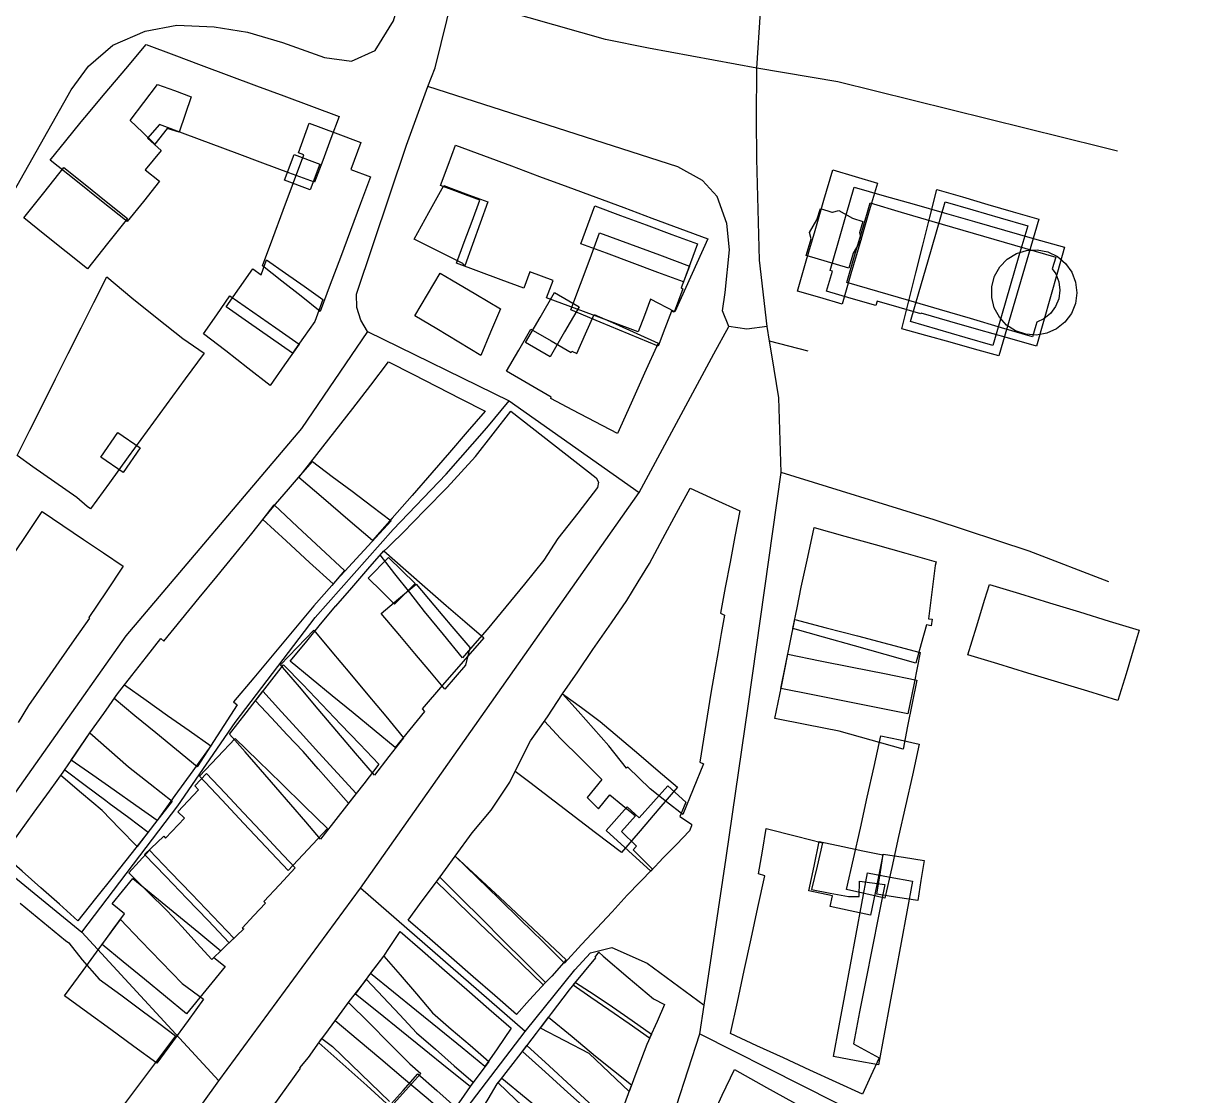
# Model space of a CAD drawing. Header units: metres. Extents: x 2526939 to 2528079, y 1150869 to 1152142.
# Drawn here: x 2527846.1 to 2528025.5, y 1151356.8 to 1151519.1 of the extents above; entities that cross this region are included whole.
import ezdxf

# ---------------------------------------------------------------- set-up
doc = ezdxf.new("R2010")
doc.units = ezdxf.units.M
doc.layers.add('Buildings', color=7, linetype='Continuous')
doc.layers.add('Roads', color=7, linetype='Continuous')

msp = doc.modelspace()

# ---------------------------------------------------------------- linework, layer by layer
at = {"layer": 'Buildings'}
for points in [[(2527893.895, 1151505.02), (2527892.658, 1151501.696), (2527891.421, 1151498.373), (2527890.184, 1151495.049), (2527886.268, 1151496.506), (2527882.353, 1151497.963), (2527878.437, 1151499.42), (2527874.521, 1151500.876), (2527870.606, 1151502.333), (2527866.69, 1151503.79), (2527864.884, 1151501.758), (2527866.951, 1151499.849), (2527864.53, 1151496.965), (2527866.701, 1151495.23), (2527864.249, 1151492.163), (2527861.796, 1151489.096), (2527857.915, 1151492.201), (2527854.034, 1151495.305), (2527850.153, 1151498.41), (2527852.49, 1151501.32), (2527854.826, 1151504.23), (2527855.398, 1151504.888), (2527858.489, 1151508.557), (2527861.579, 1151512.227), (2527864.67, 1151515.896), (2527868.845, 1151514.342), (2527873.02, 1151512.789), (2527877.195, 1151511.235), (2527881.37, 1151509.681), (2527885.545, 1151508.127), (2527889.72, 1151506.574), (2527893.895, 1151505.02)], [(2527871.488, 1151508.008), (2527870.582, 1151505.331), (2527869.676, 1151502.653), (2527867.855, 1151503.224), (2527865.97, 1151500.813), (2527864.112, 1151502.62), (2527862.255, 1151504.426), (2527864.333, 1151507.147), (2527866.411, 1151509.868), (2527868.95, 1151508.938), (2527871.488, 1151508.008)], [(2527898.636, 1151495.898), (2527897.119, 1151491.821), (2527895.602, 1151487.745), (2527894.085, 1151483.668), (2527892.568, 1151479.592), (2527891.051, 1151475.515), (2527888.139, 1151477.811), (2527885.226, 1151480.107), (2527882.314, 1151482.403), (2527883.879, 1151486.608), (2527885.444, 1151490.813), (2527887.009, 1151495.018), (2527888.574, 1151499.223), (2527887.728, 1151499.536), (2527889.383, 1151503.984), (2527893.292, 1151502.53), (2527897.2, 1151501.075), (2527895.683, 1151496.996), (2527898.636, 1151495.898)], [(2527949.734, 1151486.497), (2527948.067, 1151482.813), (2527946.4, 1151479.13), (2527944.733, 1151475.446), (2527941.057, 1151477.358), (2527940.135, 1151474.875), (2527939.213, 1151472.392), (2527934.583, 1151474.111), (2527929.954, 1151475.831), (2527925.324, 1151477.55), (2527926.307, 1151480.194), (2527922.779, 1151481.503), (2527921.859, 1151479.026), (2527918.462, 1151480.291), (2527915.064, 1151481.557), (2527911.667, 1151482.822), (2527912.849, 1151486.003), (2527914.031, 1151489.184), (2527915.213, 1151492.365), (2527912.244, 1151493.468), (2527909.274, 1151494.57), (2527910.409, 1151497.624), (2527911.544, 1151500.678), (2527915.787, 1151499.102), (2527920.031, 1151497.527), (2527924.274, 1151495.951), (2527928.517, 1151494.375), (2527932.761, 1151492.8), (2527937.004, 1151491.224), (2527941.247, 1151489.648), (2527945.491, 1151488.073), (2527949.734, 1151486.497)], [(2527890.973, 1151497.795), (2527889.531, 1151493.921), (2527885.643, 1151495.368), (2527887.085, 1151499.243), (2527890.973, 1151497.795)], [(2527861.854, 1151489.569), (2527858.813, 1151485.768), (2527855.771, 1151481.966), (2527852.559, 1151484.536), (2527849.346, 1151487.105), (2527846.134, 1151489.675), (2527849.175, 1151493.477), (2527852.215, 1151497.279), (2527855.428, 1151494.709), (2527858.641, 1151492.139), (2527861.854, 1151489.569)], [(2527975.441, 1151494.941), (2527974.101, 1151490.357), (2527972.761, 1151485.774), (2527971.42, 1151481.19), (2527970.08, 1151476.606), (2527966.697, 1151477.595), (2527963.315, 1151478.584), (2527964.655, 1151483.168), (2527965.996, 1151487.752), (2527967.336, 1151492.335), (2527968.676, 1151496.919), (2527972.059, 1151495.93), (2527975.441, 1151494.941)], [(2527916.404, 1151492.076), (2527915.255, 1151488.853), (2527914.106, 1151485.63), (2527912.957, 1151482.407), (2527912.675, 1151482.541), (2527912.755, 1151482.721), (2527909.006, 1151484.574), (2527905.256, 1151486.426), (2527907.505, 1151490.486), (2527909.753, 1151494.546), (2527913.079, 1151493.311), (2527916.404, 1151492.076)], [(2528003.779, 1151485.213), (2528002.711, 1151481.471), (2528001.642, 1151477.73), (2528000.574, 1151473.988), (2527999.505, 1151470.246), (2527995.14, 1151471.493), (2527990.776, 1151472.74), (2527986.412, 1151473.986), (2527982.047, 1151475.233), (2527982.025, 1151475.159), (2527978.712, 1151476.112), (2527975.399, 1151477.065), (2527975.208, 1151476.398), (2527971.471, 1151477.473), (2527967.733, 1151478.548), (2527968.61, 1151481.596), (2527968.281, 1151481.689), (2527969.484, 1151485.9), (2527970.688, 1151490.11), (2527971.891, 1151494.321), (2527976.446, 1151493.02), (2527981.002, 1151491.719), (2527985.557, 1151490.418), (2527990.113, 1151489.116), (2527994.668, 1151487.815), (2527999.224, 1151486.514), (2528003.779, 1151485.213)], [(2527999.859, 1151489.451), (2527998.653, 1151485.313), (2527997.448, 1151481.176), (2527996.242, 1151477.038), (2527995.037, 1151472.901), (2527993.831, 1151468.763), (2527990.149, 1151469.796), (2527986.467, 1151470.828), (2527982.785, 1151471.861), (2527979.103, 1151472.893), (2527980.172, 1151477.107), (2527981.241, 1151481.322), (2527982.31, 1151485.536), (2527983.379, 1151489.751), (2527984.448, 1151493.965), (2527988.301, 1151492.837), (2527992.154, 1151491.708), (2527996.006, 1151490.58), (2527999.859, 1151489.451)], [(2527948.188, 1151485.713), (2527947.124, 1151482.846), (2527946.059, 1151479.979), (2527942.173, 1151481.422), (2527938.288, 1151482.865), (2527934.402, 1151484.308), (2527930.516, 1151485.751), (2527931.581, 1151488.618), (2527932.646, 1151491.484), (2527936.532, 1151490.041), (2527940.417, 1151488.599), (2527944.303, 1151487.156), (2527948.188, 1151485.713)], [(2527968.509, 1151490.551), (2527968.62, 1151490.551), (2527969.591, 1151490.808), (2527971.651, 1151489.613), (2527973.215, 1151489.143), (2527972.699, 1151487.404), (2527972.968, 1151486.375), (2527971.769, 1151484.311), (2527971.086, 1151482.038), (2527967.872, 1151483.001), (2527964.658, 1151483.963), (2527965.406, 1151486.479), (2527965.159, 1151487.433), (2527966.27, 1151489.351), (2527966.786, 1151491.068), (2527968.509, 1151490.551)], [(2527999.408, 1151473.375), (2527998.906, 1151471.674), (2527994.222, 1151473.044), (2527989.538, 1151474.414), (2527984.855, 1151475.784), (2527980.171, 1151477.153), (2527975.487, 1151478.523), (2527970.803, 1151479.893), (2527971.976, 1151483.904), (2527973.148, 1151487.915), (2527974.321, 1151491.926), (2527979.005, 1151490.556), (2527983.689, 1151489.187), (2527988.373, 1151487.817), (2527993.058, 1151486.447), (2527997.742, 1151485.078), (2528002.426, 1151483.708), (2528001.91, 1151481.943), (2528002.448, 1151481.194), (2528002.913, 1151479.991), (2528003.065, 1151478.708), (2528002.895, 1151477.426), (2528002.413, 1151476.231), (2528001.645, 1151475.191), (2528000.645, 1151474.375), (2527999.549, 1151473.869), (2527999.408, 1151473.375)], [(2527998.189, 1151488.441), (2527996.865, 1151483.912), (2527995.54, 1151479.384), (2527994.215, 1151474.855), (2527992.891, 1151470.326), (2527988.733, 1151471.542), (2527984.574, 1151472.758), (2527980.416, 1151473.974), (2527981.74, 1151478.503), (2527983.065, 1151483.032), (2527984.389, 1151487.56), (2527985.713, 1151492.089), (2527989.872, 1151490.873), (2527994.03, 1151489.657), (2527998.189, 1151488.441)], [(2527945.979, 1151478.948), (2527944.666, 1151475.394), (2527944.218, 1151475.56), (2527943.231, 1151472.901), (2527942.244, 1151470.241), (2527937.834, 1151472.068), (2527933.424, 1151473.894), (2527929.014, 1151475.721), (2527930.463, 1151479.622), (2527931.911, 1151483.523), (2527933.36, 1151487.424), (2527937.89, 1151485.742), (2527942.419, 1151484.06), (2527946.949, 1151482.378), (2527945.714, 1151479.053), (2527945.979, 1151478.948)], [(2528001.098, 1151472.204), (2527999.501, 1151471.918), (2527997.885, 1151472.038), (2527996.349, 1151472.555), (2527994.99, 1151473.439), (2527993.894, 1151474.633), (2527993.129, 1151476.061), (2527992.743, 1151477.635), (2527992.76, 1151479.256), (2527993.18, 1151480.823), (2527993.978, 1151482.234), (2527995.1, 1151483.404), (2527996.478, 1151484.256), (2527998.025, 1151484.74), (2527999.644, 1151484.825), (2528001.233, 1151484.504), (2528002.691, 1151483.798), (2528003.929, 1151482.75), (2528004.868, 1151481.429), (2528005.448, 1151479.915), (2528005.633, 1151478.305), (2528005.413, 1151476.699), (2528004.799, 1151475.199), (2528003.831, 1151473.898), (2528002.571, 1151472.878), (2528001.098, 1151472.204)], [(2527882.913, 1151483.294), (2527885.76, 1151481.302), (2527888.608, 1151479.31), (2527891.455, 1151477.318), (2527890.208, 1151473.968), (2527888.529, 1151471.567), (2527886.85, 1151469.166), (2527883.502, 1151471.508), (2527880.153, 1151473.849), (2527876.805, 1151476.191), (2527878.822, 1151479.075), (2527880.838, 1151481.958), (2527882.07, 1151481.033), (2527882.913, 1151483.294)], [(2527873.45, 1151469.205), (2527870.581, 1151465.274), (2527867.712, 1151461.344), (2527864.843, 1151457.413), (2527861.973, 1151453.482), (2527859.104, 1151449.552), (2527856.235, 1151445.621), (2527855.754, 1151445.971), (2527854.155, 1151447.326), (2527850.822, 1151449.661), (2527847.49, 1151451.995), (2527845.134, 1151453.684), (2527847.071, 1151457.549), (2527849.008, 1151461.414), (2527850.945, 1151465.279), (2527852.883, 1151469.143), (2527854.82, 1151473.008), (2527856.757, 1151476.873), (2527858.694, 1151480.738), (2527862.493, 1151477.559), (2527866.367, 1151474.48), (2527870.241, 1151471.4), (2527873.45, 1151469.205)], [(2527915.35, 1151468.85), (2527912.017, 1151470.85), (2527908.683, 1151472.85), (2527905.35, 1151474.85), (2527907.275, 1151478.075), (2527909.2, 1151481.3), (2527910.9, 1151480.3), (2527914.625, 1151478.1), (2527918.35, 1151475.9), (2527916.85, 1151472.375), (2527915.35, 1151468.85)], [(2527930.24, 1151476.22), (2527928.041, 1151472.427), (2527925.841, 1151468.633), (2527922.126, 1151470.786), (2527924.325, 1151474.58), (2527926.525, 1151478.374), (2527930.24, 1151476.22)], [(2527887.825, 1151470.56), (2527885.638, 1151467.432), (2527883.45, 1151464.304), (2527880.085, 1151466.914), (2527876.719, 1151469.523), (2527873.354, 1151472.133), (2527875.362, 1151475.003), (2527877.369, 1151477.873), (2527880.854, 1151475.435), (2527884.34, 1151472.998), (2527887.825, 1151470.56)], [(2527942.216, 1151470.706), (2527940.167, 1151466.152), (2527938.117, 1151461.597), (2527936.068, 1151457.043), (2527932.694, 1151458.809), (2527929.32, 1151460.574), (2527925.946, 1151462.34), (2527926.03, 1151462.528), (2527922.649, 1151464.495), (2527919.268, 1151466.461), (2527921.109, 1151469.637), (2527922.949, 1151472.813), (2527926.007, 1151471.041), (2527929.065, 1151469.269), (2527929.171, 1151469.505), (2527929.885, 1151469.151), (2527931.215, 1151472.105), (2527932.545, 1151475.06), (2527935.769, 1151473.609), (2527938.992, 1151472.157), (2527942.216, 1151470.706)], [(2527916, 1151460.4), (2527913.317, 1151457.283), (2527910.633, 1151454.167), (2527907.95, 1151451.05), (2527904.953, 1151447.633), (2527901.957, 1151444.217), (2527898.96, 1151440.8), (2527895.236, 1151443.984), (2527891.512, 1151447.169), (2527887.788, 1151450.353), (2527890.525, 1151453.835), (2527893.263, 1151457.318), (2527896, 1151460.8), (2527898.7, 1151464.325), (2527901.4, 1151467.85), (2527905.05, 1151465.988), (2527908.7, 1151464.125), (2527912.35, 1151462.263), (2527916, 1151460.4)], [(2527932.85, 1151450.3), (2527933.2, 1151449.65), (2527933.05, 1151448.85), (2527930.05, 1151444.975), (2527927.05, 1151441.1), (2527924.901, 1151437.831), (2527922, 1151434.2), (2527919.152, 1151430.776), (2527916.304, 1151427.351), (2527914.442, 1151425.217), (2527912.579, 1151423.082), (2527909.707, 1151426.575), (2527906.834, 1151430.068), (2527904.594, 1151432.93), (2527902.353, 1151435.792), (2527900.113, 1151438.654), (2527903.55, 1151442), (2527906.9, 1151445.425), (2527910.25, 1151448.85), (2527912.41, 1151451.186), (2527914.571, 1151453.523), (2527917.236, 1151456.961), (2527919.9, 1151460.4), (2527923.138, 1151457.875), (2527926.375, 1151455.35), (2527929.613, 1151452.825), (2527932.85, 1151450.3)], [(2527863.759, 1151454.85), (2527861.168, 1151451.128), (2527857.816, 1151453.46), (2527860.408, 1151457.183), (2527863.759, 1151454.85)], [(2527901.8, 1151443.8), (2527898.861, 1151440.623), (2527895.922, 1151437.446), (2527892.983, 1151434.269), (2527889.433, 1151437.512), (2527885.884, 1151440.755), (2527882.334, 1151443.998), (2527884.277, 1151446.305), (2527886.22, 1151448.611), (2527888.039, 1151450.694), (2527889.858, 1151452.776), (2527892.871, 1151450.523), (2527895.884, 1151448.269), (2527898.842, 1151446.035), (2527901.8, 1151443.8)], [(2527952.25, 1151429.5), (2527951.774, 1151426.763), (2527951.299, 1151424.025), (2527950.75, 1151420.862), (2527950.2, 1151417.7), (2527949.638, 1151414.225), (2527949.075, 1151410.749), (2527948.513, 1151407.274), (2527949.076, 1151406.993), (2527947.505, 1151403.155), (2527945.934, 1151399.316), (2527943.485, 1151401.28), (2527941.035, 1151403.244), (2527937.618, 1151406.513), (2527937.444, 1151406.373), (2527934.768, 1151409.724), (2527932.429, 1151412.349), (2527930.089, 1151414.975), (2527927.75, 1151417.6), (2527930.05, 1151420.95), (2527932.35, 1151424.3), (2527935.156, 1151428.36), (2527937.5, 1151431.75), (2527939.193, 1151434.548), (2527940.885, 1151437.346), (2527942.94, 1151441.147), (2527944.995, 1151444.949), (2527947.05, 1151448.75), (2527950.814, 1151447.019), (2527954.578, 1151445.288), (2527953.843, 1151441.424), (2527953.108, 1151437.561), (2527952.373, 1151433.697), (2527951.638, 1151429.833), (2527952.25, 1151429.5)], [(2527894.7, 1151436.3), (2527892.773, 1151434.02), (2527890.08, 1151430.935), (2527887.04, 1151427.305), (2527883.999, 1151423.674), (2527880.959, 1151420.044), (2527877.918, 1151416.413), (2527878.45, 1151415.95), (2527876.433, 1151412.817), (2527874.417, 1151409.683), (2527872.4, 1151406.55), (2527869.258, 1151409.131), (2527866.115, 1151411.713), (2527862.972, 1151414.294), (2527859.83, 1151416.875), (2527860.341, 1151417.594), (2527862.527, 1151420.396), (2527864.714, 1151423.198), (2527866.9, 1151426), (2527867.35, 1151425.6), (2527870.02, 1151428.86), (2527872.69, 1151432.12), (2527875.36, 1151435.38), (2527878.03, 1151438.64), (2527880.7, 1151441.9), (2527882.375, 1151444.05), (2527884.05, 1151446.2), (2527887.6, 1151442.9), (2527891.15, 1151439.6), (2527894.7, 1151436.3)], [(2527983.15, 1151428.95), (2527983.7, 1151428.9), (2527983.55, 1151427.9), (2527982.85, 1151428.05), (2527982.044, 1151425.153), (2527981.238, 1151422.255), (2527976.586, 1151423.564), (2527971.934, 1151424.873), (2527967.281, 1151426.182), (2527962.629, 1151427.491), (2527963.265, 1151430.621), (2527963.9, 1151433.75), (2527964.875, 1151438.275), (2527965.85, 1151442.8), (2527970.475, 1151441.5), (2527975.1, 1151440.2), (2527979.725, 1151438.9), (2527984.35, 1151437.6), (2527984.2, 1151437.05), (2527983.675, 1151433), (2527983.15, 1151428.95)], [(2527907.303, 1151433.464), (2527910.134, 1151430.998), (2527912.964, 1151428.533), (2527915.795, 1151426.067), (2527912.686, 1151422.497), (2527909.577, 1151418.928), (2527906.468, 1151415.358), (2527906.843, 1151414.919), (2527904.62, 1151412.21), (2527902.397, 1151409.5), (2527899.216, 1151412.109), (2527896.035, 1151414.719), (2527892.855, 1151417.328), (2527889.674, 1151419.938), (2527886.493, 1151422.547), (2527888.79, 1151425.348), (2527891.088, 1151428.148), (2527893.385, 1151430.949), (2527893.423, 1151430.903), (2527895.841, 1151433.68), (2527898.259, 1151436.457), (2527900.677, 1151439.234), (2527903.99, 1151436.349), (2527907.303, 1151433.464)], [(2527905.413, 1151434.315), (2527902.311, 1151431.16), (2527900.298, 1151433.138), (2527898.285, 1151435.116), (2527901.386, 1151438.271), (2527903.399, 1151436.293), (2527905.413, 1151434.315)], [(2527913.037, 1151421.964), (2527909.908, 1151418.319), (2527907.633, 1151421.028), (2527905.358, 1151423.737), (2527903.083, 1151426.446), (2527900.273, 1151429.771), (2527902.909, 1151432), (2527905.544, 1151434.228), (2527908.254, 1151431.022), (2527910.965, 1151427.817), (2527913.675, 1151424.611), (2527913.037, 1151421.964)], [(2528015.095, 1151427.24), (2528014.321, 1151424.701), (2528013.087, 1151420.653), (2528011.853, 1151416.605), (2528007.311, 1151417.99), (2528002.769, 1151419.374), (2527998.228, 1151420.759), (2527993.686, 1151422.143), (2527989.144, 1151423.528), (2527990.426, 1151427.736), (2527991.708, 1151431.943), (2527992.385, 1151434.163), (2527996.927, 1151432.778), (2528001.469, 1151431.394), (2528006.011, 1151430.009), (2528010.553, 1151428.625), (2528015.095, 1151427.24)], [(2527981.915, 1151423.876), (2527980.987, 1151419.233), (2527980.058, 1151414.589), (2527975.249, 1151415.551), (2527970.439, 1151416.513), (2527965.63, 1151417.474), (2527960.821, 1151418.436), (2527961.516, 1151421.91), (2527962.211, 1151425.384), (2527962.906, 1151428.858), (2527967.658, 1151427.612), (2527972.41, 1151426.367), (2527977.163, 1151425.122), (2527981.915, 1151423.876)], [(2527903.674, 1151410.949), (2527901.454, 1151408.125), (2527899.235, 1151405.3), (2527896.396, 1151408.636), (2527893.556, 1151411.972), (2527890.717, 1151415.309), (2527887.877, 1151418.645), (2527885.038, 1151421.981), (2527887.561, 1151424.601), (2527890.084, 1151427.221), (2527892.802, 1151423.967), (2527895.52, 1151420.712), (2527898.238, 1151417.458), (2527900.956, 1151414.203), (2527903.674, 1151410.949)], [(2527981.376, 1151419.698), (2527980.692, 1151416.202), (2527980.007, 1151412.707), (2527979.323, 1151409.211), (2527976.086, 1151410.118), (2527972.848, 1151411.026), (2527969.611, 1151411.933), (2527964.76, 1151412.903), (2527959.909, 1151413.873), (2527960.882, 1151418.737), (2527961.855, 1151423.601), (2527966.735, 1151422.625), (2527971.616, 1151421.649), (2527976.496, 1151420.674), (2527981.376, 1151419.698)], [(2527899.936, 1151406.956), (2527897.627, 1151403.993), (2527895.318, 1151401.03), (2527893.025, 1151403.639), (2527890.731, 1151406.249), (2527888.438, 1151408.858), (2527886.039, 1151411.423), (2527883.64, 1151413.988), (2527881.241, 1151416.553), (2527883.371, 1151419.285), (2527885.5, 1151422.018), (2527888.387, 1151419.006), (2527891.274, 1151415.993), (2527894.162, 1151412.981), (2527897.049, 1151409.968), (2527899.936, 1151406.956)], [(2527874.445, 1151409.728), (2527871.742, 1151405.96), (2527869.038, 1151402.191), (2527866.335, 1151398.423), (2527863.086, 1151400.711), (2527859.837, 1151403), (2527856.587, 1151405.288), (2527853.338, 1151407.576), (2527856.15, 1151411.7), (2527858.246, 1151414.647), (2527860.341, 1151417.594), (2527861.405, 1151418.956), (2527864.665, 1151416.649), (2527867.925, 1151414.342), (2527871.185, 1151412.035), (2527874.445, 1151409.728)], [(2527896.46, 1151402.496), (2527893.773, 1151399.048), (2527891.086, 1151395.599), (2527888.837, 1151398.219), (2527886.587, 1151400.838), (2527884.338, 1151403.458), (2527881.999, 1151406.146), (2527879.66, 1151408.835), (2527877.321, 1151411.523), (2527879.84, 1151414.754), (2527882.358, 1151417.985), (2527885.178, 1151414.887), (2527887.999, 1151411.789), (2527890.819, 1151408.692), (2527893.64, 1151405.594), (2527896.46, 1151402.496)], [(2527945.154, 1151403.468), (2527942.318, 1151400.17), (2527939.482, 1151396.871), (2527936.646, 1151393.573), (2527932.751, 1151396.554), (2527928.855, 1151399.535), (2527924.96, 1151402.516), (2527922.76, 1151404.186), (2527920.559, 1151405.855), (2527921.73, 1151408.178), (2527922.9, 1151410.5), (2527925.45, 1151414.1), (2527927.75, 1151417.6), (2527930.592, 1151415.513), (2527933.433, 1151413.426), (2527936.363, 1151410.936), (2527939.294, 1151408.447), (2527942.224, 1151405.958), (2527945.154, 1151403.468)], [(2527932.851, 1151400.536), (2527933.189, 1151400.199), (2527934.89, 1151402.294), (2527936.848, 1151400.705), (2527938.805, 1151399.116), (2527936.665, 1151396.769), (2527938.943, 1151394.52), (2527938.438, 1151393.983), (2527941.385, 1151391.078), (2527939.468, 1151389.089), (2527937.55, 1151387.1), (2527935.232, 1151384.619), (2527932.913, 1151382.139), (2527930.595, 1151379.658), (2527928.05, 1151376.85), (2527924.74, 1151380.09), (2527921.43, 1151383.33), (2527918.12, 1151386.57), (2527914.81, 1151389.81), (2527911.5, 1151393.05), (2527914.05, 1151396.55), (2527916.95, 1151400), (2527918.35, 1151402.125), (2527919.75, 1151404.25), (2527920.584, 1151405.905), (2527921.742, 1151408.203), (2527922.9, 1151410.5), (2527924.989, 1151413.449), (2527927.444, 1151410.851), (2527930.579, 1151407.744), (2527933.713, 1151404.636), (2527931.46, 1151401.906), (2527932.851, 1151400.536)], [(2527868.6, 1151401.35), (2527865.95, 1151397.925), (2527863.3, 1151394.5), (2527860.655, 1151397.21), (2527858.009, 1151399.919), (2527854.88, 1151402.585), (2527851.75, 1151405.25), (2527853.95, 1151408.475), (2527856.15, 1151411.7), (2527859.067, 1151409.135), (2527861.984, 1151406.57), (2527865.292, 1151403.96), (2527868.6, 1151401.35)], [(2527892.158, 1151397.209), (2527889.167, 1151394.027), (2527886.176, 1151390.844), (2527882.824, 1151394.42), (2527879.473, 1151397.997), (2527876.121, 1151401.573), (2527872.769, 1151405.149), (2527875.455, 1151408.007), (2527878.14, 1151410.865), (2527881.645, 1151407.451), (2527885.149, 1151404.037), (2527888.654, 1151400.623), (2527892.158, 1151397.209)], [(2527970.765, 1151387.971), (2527971.805, 1151392.631), (2527972.845, 1151397.291), (2527973.886, 1151401.951), (2527974.926, 1151406.611), (2527975.966, 1151411.271), (2527978.874, 1151410.623), (2527981.765, 1151409.976), (2527980.725, 1151405.316), (2527979.685, 1151400.656), (2527978.644, 1151395.996), (2527977.604, 1151391.336), (2527976.564, 1151386.676), (2527973.665, 1151387.324), (2527970.765, 1151387.971)], [(2527864.99, 1151396.684), (2527862.33, 1151393.326), (2527859.67, 1151389.967), (2527857.01, 1151386.609), (2527854.35, 1151383.25), (2527851.525, 1151385.75), (2527848.7, 1151388.25), (2527845.875, 1151390.75), (2527843.05, 1151393.25), (2527845.371, 1151396.465), (2527847.693, 1151399.679), (2527850.014, 1151402.894), (2527852.335, 1151406.108), (2527855.445, 1151403.787), (2527858.555, 1151401.466), (2527858.805, 1151401.241), (2527859.091, 1151401.068), (2527862.041, 1151398.876), (2527864.99, 1151396.684)], [(2527879.439, 1151399.569), (2527882.04, 1151396.795), (2527884.64, 1151394.02), (2527887.241, 1151391.246), (2527884.861, 1151388.707), (2527882.48, 1151386.168), (2527882.725, 1151385.911), (2527880.966, 1151384.031), (2527879.206, 1151382.15), (2527879.445, 1151382.023), (2527877.256, 1151379.923), (2527874.051, 1151383.264), (2527870.846, 1151386.605), (2527867.641, 1151389.947), (2527864.436, 1151393.288), (2527867.328, 1151396.054), (2527867.616, 1151395.743), (2527870.478, 1151398.794), (2527869.474, 1151399.734), (2527872.621, 1151403.09), (2527872.039, 1151403.685), (2527873.805, 1151405.569), (2527876.622, 1151402.569), (2527879.439, 1151399.569)], [(2527945.514, 1151399.034), (2527947.25, 1151397.85), (2527947.25, 1151397.6), (2527946.95, 1151396.85), (2527944.976, 1151394.803), (2527943.003, 1151392.756), (2527941.098, 1151390.779), (2527937.714, 1151393.856), (2527934.329, 1151396.933), (2527937.536, 1151400.489), (2527939.346, 1151398.855), (2527941.513, 1151401.257), (2527943.68, 1151403.659), (2527946.426, 1151401.18), (2527946.083, 1151400.33), (2527945.514, 1151399.034)], [(2527971.07, 1151386.936), (2527972.671, 1151386.907), (2527972.715, 1151389.26), (2527976.568, 1151388.746), (2527975.611, 1151383.924), (2527974.654, 1151379.102), (2527973.696, 1151374.28), (2527972.739, 1151369.458), (2527971.782, 1151364.636), (2527975.683, 1151362.519), (2527974.437, 1151359.746), (2527973.191, 1151356.972), (2527969.187, 1151358.812), (2527965.184, 1151360.652), (2527961.18, 1151362.493), (2527957.177, 1151364.333), (2527953.173, 1151366.173), (2527954.214, 1151370.947), (2527955.255, 1151375.722), (2527956.295, 1151380.496), (2527957.336, 1151385.271), (2527958.377, 1151390.045), (2527957.443, 1151390.341), (2527958.012, 1151393.781), (2527958.581, 1151397.222), (2527963.171, 1151396.059), (2527967.131, 1151395.023), (2527966.284, 1151391.491), (2527965.437, 1151387.958), (2527968.254, 1151387.447), (2527971.07, 1151386.936)], [(2527877.974, 1151380.614), (2527874.633, 1151377.408), (2527872.373, 1151379.863), (2527870.114, 1151382.319), (2527867.854, 1151384.774), (2527864.94, 1151387.649), (2527862.026, 1151390.524), (2527865.178, 1151393.955), (2527868.377, 1151390.62), (2527871.576, 1151387.285), (2527874.775, 1151383.949), (2527877.974, 1151380.614)], [(2527976.271, 1151393.221), (2527975.316, 1151388.667), (2527974.36, 1151384.113), (2527971.317, 1151384.752), (2527968.273, 1151385.39), (2527968.613, 1151387.012), (2527965.039, 1151387.761), (2527965.825, 1151391.504), (2527966.61, 1151395.247), (2527970.183, 1151394.498), (2527973.227, 1151393.86), (2527976.271, 1151393.221)], [(2527928.308, 1151377.331), (2527926.098, 1151374.868), (2527924.8, 1151373.55), (2527921.57, 1151376.67), (2527918.34, 1151379.79), (2527915.11, 1151382.91), (2527911.88, 1151386.03), (2527908.65, 1151389.15), (2527909.991, 1151390.985), (2527911.5, 1151393.05), (2527914.862, 1151389.906), (2527918.223, 1151386.762), (2527921.585, 1151383.619), (2527924.946, 1151380.475), (2527928.308, 1151377.331)], [(2527975.359, 1151387.263), (2527975.837, 1151390.309), (2527976.315, 1151393.355), (2527979.402, 1151392.871), (2527982.488, 1151392.386), (2527982.01, 1151389.34), (2527981.531, 1151386.294), (2527978.445, 1151386.779), (2527975.359, 1151387.263)], [(2527980.735, 1151389.231), (2527979.877, 1151384.598), (2527979.018, 1151379.965), (2527978.16, 1151375.333), (2527977.302, 1151370.7), (2527976.443, 1151366.067), (2527975.585, 1151361.434), (2527972.194, 1151362.063), (2527968.802, 1151362.691), (2527969.66, 1151367.324), (2527970.518, 1151371.957), (2527971.377, 1151376.59), (2527972.235, 1151381.222), (2527973.093, 1151385.855), (2527973.951, 1151390.488), (2527977.343, 1151389.86), (2527980.735, 1151389.231)], [(2527876.654, 1151376.31), (2527873.726, 1151372.74), (2527870.799, 1151369.169), (2527867.6, 1151371.792), (2527864.402, 1151374.415), (2527861.203, 1151377.038), (2527858.004, 1151379.661), (2527859.701, 1151381.987), (2527861.398, 1151384.314), (2527859.526, 1151385.805), (2527862.678, 1151389.648), (2527866.009, 1151386.916), (2527869.34, 1151384.185), (2527872.672, 1151381.453), (2527876.003, 1151378.721), (2527874.949, 1151377.711), (2527876.654, 1151376.31)], [(2527920.75, 1151369.05), (2527917.47, 1151371.91), (2527914.19, 1151374.77), (2527910.91, 1151377.63), (2527907.63, 1151380.49), (2527904.35, 1151383.35), (2527906.5, 1151386.25), (2527908.65, 1151389.15), (2527909.154, 1151389.84), (2527912.353, 1151386.653), (2527915.553, 1151383.466), (2527918.752, 1151380.28), (2527921.952, 1151377.093), (2527925.151, 1151373.906), (2527922.748, 1151371.27), (2527920.75, 1151369.05)], [(2527873.375, 1151371.395), (2527871.015, 1151368.159), (2527868.656, 1151364.924), (2527866.296, 1151361.688), (2527862.804, 1151364.235), (2527859.311, 1151366.782), (2527855.819, 1151369.328), (2527852.326, 1151371.875), (2527855.139, 1151375.732), (2527857.952, 1151379.589), (2527860.765, 1151383.446), (2527863.885, 1151380.219), (2527867.006, 1151376.993), (2527870.126, 1151373.766), (2527873.375, 1151371.395)], [(2527917.85, 1151363.881), (2527915.99, 1151361.199), (2527912.527, 1151364.01), (2527909.064, 1151366.821), (2527905.601, 1151369.631), (2527902.138, 1151372.442), (2527898.675, 1151375.253), (2527900.65, 1151377.9), (2527901.516, 1151379.19), (2527903.156, 1151381.635), (2527906.513, 1151378.71), (2527909.87, 1151375.785), (2527913.228, 1151372.861), (2527916.585, 1151369.936), (2527919.942, 1151367.011), (2527917.85, 1151363.881)], [(2527916.55, 1151361.95), (2527913.739, 1151358.146), (2527910.271, 1151360.947), (2527906.803, 1151363.748), (2527903.336, 1151366.548), (2527899.868, 1151369.349), (2527896.4, 1151372.15), (2527898.714, 1151375.305), (2527900.65, 1151377.9), (2527903.123, 1151375.038), (2527905.595, 1151372.175), (2527908.068, 1151369.313), (2527910.895, 1151366.859), (2527913.723, 1151364.404), (2527916.55, 1151361.95)], [(2527940.929, 1151365.461), (2527937.832, 1151367.62), (2527934.734, 1151369.778), (2527932.044, 1151371.626), (2527929.354, 1151373.473), (2527931.077, 1151375.561), (2527932.8, 1151377.65), (2527932.7, 1151377.75), (2527933.25, 1151378.5), (2527933.9, 1151377.9), (2527937.7, 1151374.675), (2527941.5, 1151371.45), (2527943.2, 1151370.55), (2527942.065, 1151368.006), (2527940.929, 1151365.461)], [(2527914.2, 1151358.8), (2527912.366, 1151356.184), (2527910.533, 1151353.568), (2527907.091, 1151356.473), (2527903.648, 1151359.379), (2527900.206, 1151362.284), (2527896.763, 1151365.19), (2527893.321, 1151368.095), (2527895.446, 1151371.023), (2527898.025, 1151374.373), (2527900.564, 1151371.679), (2527903.102, 1151368.985), (2527905.641, 1151366.291), (2527908.494, 1151363.794), (2527911.347, 1151361.297), (2527914.2, 1151358.8)], [(2527941.215, 1151366.101), (2527940.5, 1151364.5), (2527939.16, 1151360.942), (2527937.821, 1151357.383), (2527934.784, 1151360.257), (2527931.746, 1151363.13), (2527928.061, 1151365.069), (2527924.376, 1151367.008), (2527926.045, 1151369.204), (2527928.8, 1151372.8), (2527929.723, 1151373.919), (2527932.519, 1151372.06), (2527935.314, 1151370.2), (2527938.265, 1151368.151), (2527941.215, 1151366.101)], [(2527906.261, 1151360.141), (2527903.98, 1151357.586), (2527901.698, 1151355.031), (2527898.08, 1151358.283), (2527894.462, 1151361.536), (2527890.844, 1151364.788), (2527892.271, 1151366.743), (2527893.8, 1151368.804), (2527895.33, 1151370.864), (2527898.43, 1151367.776), (2527901.529, 1151364.687), (2527904.629, 1151361.599), (2527906.261, 1151360.141)], [(2527938.2, 1151358.4), (2527936.84, 1151354.741), (2527935.479, 1151351.081), (2527932.022, 1151354.175), (2527928.564, 1151357.27), (2527925.107, 1151360.364), (2527921.649, 1151363.458), (2527923.8, 1151366.25), (2527925.636, 1151368.666), (2527929.19, 1151365.711), (2527932.743, 1151362.755), (2527935.472, 1151360.578), (2527938.2, 1151358.4)], [(2527922.348, 1151364.364), (2527925.715, 1151361.27), (2527929.082, 1151358.176), (2527932.449, 1151355.082), (2527935.816, 1151351.988), (2527935.3, 1151350.6), (2527935.05, 1151350.15), (2527934.95, 1151350.2), (2527932.693, 1151345.985), (2527929.299, 1151348.559), (2527925.905, 1151351.133), (2527923.266, 1151353.665), (2527920.628, 1151356.198), (2527917.989, 1151358.73), (2527919.894, 1151361.189), (2527921.45, 1151363.2), (2527922.348, 1151364.364)], [(2527911.55, 1151355.05), (2527909.8, 1151352.5), (2527908.05, 1151349.95), (2527907.643, 1151349.514), (2527904.488, 1151352.265), (2527901.333, 1151355.016), (2527903.587, 1151357.541), (2527905.84, 1151360.065), (2527908.695, 1151357.558), (2527911.55, 1151355.05)], [(2527953.8, 1151360.75), (2527956.205, 1151359.375), (2527958.61, 1151357.999), (2527962.553, 1151355.827), (2527966.496, 1151353.655), (2527970.455, 1151351.651), (2527968.376, 1151348.331), (2527966.296, 1151345.01), (2527962.435, 1151347.384), (2527958.574, 1151349.758), (2527954.712, 1151352.131), (2527950.851, 1151354.505), (2527951.938, 1151356.849), (2527953.8, 1151360.75)], [(2527932.15, 1151345), (2527930.425, 1151342.15), (2527928.7, 1151339.3), (2527925.982, 1151341.893), (2527923.263, 1151344.486), (2527920.03, 1151346.882), (2527916.797, 1151349.277), (2527913.564, 1151351.673), (2527913.806, 1151351.98), (2527915.152, 1151354.108), (2527916.498, 1151356.235), (2527917.85, 1151358.55), (2527918.536, 1151359.436), (2527922.242, 1151356.378), (2527925.949, 1151353.32), (2527929.655, 1151350.261), (2527933.361, 1151347.203), (2527932.15, 1151345)]]:
    msp.add_lwpolyline(points, close=True, dxfattribs=at)
for points in [[(2527843.681, 1151437.406), (2527846.305, 1151441.299), (2527848.929, 1151445.191), (2527852.067, 1151443.079), (2527855.204, 1151440.968), (2527855.204, 1151440.968), (2527858.205, 1151438.942), (2527861.206, 1151436.916), (2527858.593, 1151433.039), (2527855.98, 1151429.161), (2527856.093, 1151429.084), (2527853.78, 1151425.772), (2527851.467, 1151422.459), (2527849.154, 1151419.147), (2527846.841, 1151415.834), (2527845.299, 1151413.241)], [(2527845.587, 1151385.921), (2527849.023, 1151383.103), (2527852.46, 1151380.285), (2527852.984, 1151379.901), (2527855.003, 1151377.335), (2527857.571, 1151374.391), (2527860.825, 1151372.011), (2527864.079, 1151369.631), (2527866.61, 1151367.723), (2527869.14, 1151365.815), (2527866.41, 1151362.186), (2527863.68, 1151358.557), (2527860.95, 1151354.928), (2527858.221, 1151351.3), (2527855.491, 1151347.671), (2527852.761, 1151344.042), (2527850.031, 1151340.413), (2527846.596, 1151343.946), (2527843.16, 1151347.479)], [(2527883.9, 1151355.2), (2527885.975, 1151358.075), (2527888.05, 1151360.95), (2527887.95, 1151361), (2527889.25, 1151362.55), (2527891.288, 1151365.41), (2527892.888, 1151364.19), (2527895.762, 1151361.418), (2527898.637, 1151358.646), (2527901.511, 1151355.874)]]:
    msp.add_lwpolyline(points, dxfattribs=at)
at = {"layer": 'Roads'}
for points in [[(2527957.151, 1151512.331), (2527957.704, 1151520.798), (2527958.399, 1151532.326), (2527958.676, 1151550.661), (2527958.947, 1151556.569)], [(2527859.649, 1151515.799), (2527864.544, 1151517.916), (2527869.306, 1151518.843), (2527874.995, 1151518.578), (2527880.023, 1151517.784), (2527885.314, 1151516.196), (2527891.664, 1151513.948), (2527895.765, 1151513.418), (2527899.336, 1151515.005), (2527902.115, 1151519.504), (2527903.835, 1151525.394)], [(2527907.328, 1151509.542), (2527908.441, 1151512.366), (2527911.146, 1151523.295)], [(2527957.151, 1151512.331), (2527940.744, 1151515.339), (2527934.261, 1151516.663), (2527911.146, 1151523.295)], [(2527838.663, 1151482.583), (2527839.409, 1151484.314), (2527843.378, 1151491.458), (2527853.299, 1151509.053), (2527855.945, 1151512.624), (2527859.649, 1151515.799)], [(2527958.713, 1151473.209), (2527957.545, 1151483.255), (2527957.149, 1151498.601), (2527957.093, 1151504.655), (2527957.151, 1151512.331)], [(2528011.766, 1151499.787), (2528009.348, 1151500.385), (2527969.451, 1151510.243), (2527957.151, 1151512.331)], [(2527904.101, 1151500.655), (2527907.328, 1151509.542)], [(2527952.9, 1151473.242), (2527951.965, 1151475.59), (2527952.363, 1151478.368), (2527953.024, 1151484.85), (2527952.626, 1151488.819), (2527951.171, 1151492.92), (2527948.923, 1151495.301), (2527945.219, 1151497.418), (2527907.328, 1151509.542)], [(2527898.204, 1151472.443), (2527897.167, 1151474.204), (2527896.603, 1151476.081), (2527896.533, 1151478.113), (2527904.101, 1151500.655)], [(2527950.662, 1151469.096), (2527952.9, 1151473.242)], [(2527958.713, 1151473.209), (2527955.669, 1151472.811), (2527952.9, 1151473.242)], [(2527959.074, 1151471.012), (2527958.713, 1151473.209)], [(2527898.204, 1151472.443), (2527888.214, 1151457.776), (2527861.603, 1151426.395), (2527839.044, 1151394.498)], [(2527898.204, 1151472.443), (2527919.664, 1151461.965)], [(2527960.853, 1151451.135), (2527960.483, 1151462.433), (2527959.419, 1151468.913), (2527959.074, 1151471.012)], [(2527964.928, 1151469.469), (2527959.074, 1151471.012)], [(2527939.331, 1151448.093), (2527950.662, 1151469.096)], [(2527854.929, 1151381.516), (2527869.448, 1151400.646), (2527878.159, 1151413.286), (2527890.285, 1151429.17), (2527902.071, 1151442.494), (2527910.099, 1151450.863), (2527916.248, 1151457.865), (2527919.664, 1151461.965)], [(2527919.664, 1151461.965), (2527939.331, 1151448.093)], [(2527949.174, 1151370.455), (2527952.519, 1151392.795), (2527955.853, 1151415.76), (2527960.853, 1151451.135)], [(2528010.455, 1151434.549), (2527998.424, 1151439.203), (2527984.004, 1151443.965), (2527960.853, 1151451.135)], [(2527897.118, 1151388.178), (2527939.331, 1151448.093)], [(2527839.044, 1151394.498), (2527854.929, 1151381.516)], [(2527875.673, 1151359.034), (2527897.118, 1151388.178)], [(2527922.055, 1151366.486), (2527897.118, 1151388.178)], [(2527854.929, 1151381.516), (2527875.673, 1151359.034)], [(2527922.055, 1151366.486), (2527929.596, 1151375.795), (2527931.963, 1151378.404), (2527935.179, 1151379.21)], [(2527935.179, 1151379.21), (2527940.538, 1151376.83), (2527949.174, 1151370.455)], [(2527948.529, 1151366.144), (2527949.174, 1151370.455)], [(2527882.4, 1151314.5), (2527899.957, 1151337.517), (2527922.055, 1151366.486)], [(2527912.884, 1151303.339), (2527930.294, 1151328.713), (2527940.11, 1151344.27), (2527945.004, 1151355.25), (2527948.529, 1151366.144)], [(2527948.529, 1151366.144), (2528025.544, 1151327.284)], [(2527860.224, 1151337.449), (2527875.673, 1151359.034)]]:
    msp.add_lwpolyline(points, dxfattribs=at)

doc.saveas('drawing.dxf')
